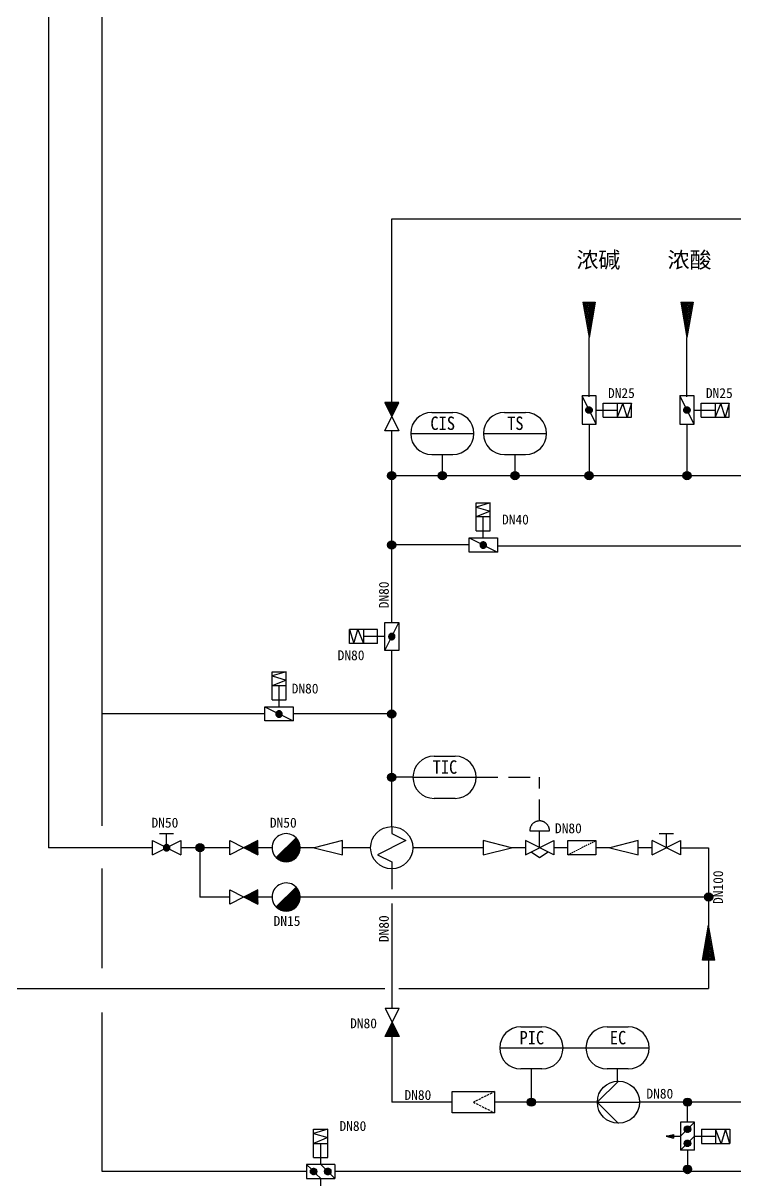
# Model space of a CAD drawing. Header units: millimetres. Extents: x 702 to 1891, y -286 to 555.
# Drawn here: x 1011.9 to 1094.6, y -126.4 to 8 of the extents above; entities that cross this region are included whole.
import ezdxf
from ezdxf.enums import TextEntityAlignment as Align

# ---------------------------------------------------------------- set-up
doc = ezdxf.new("R2010")
doc.units = ezdxf.units.MM
doc.header["$MEASUREMENT"] = 0
for name, pattern in [('1', [0]), ('DASHEDX2', [1.5, 1, -0.5]), ('GESTRICHELT', [0.75, 0.5, -0.25])]:
    doc.linetypes.add(name, pattern=pattern)
doc.layers.get('0').update_dxf_attribs({"linetype": 'CONTINUOUS'})
for name, color, linetype in [('CIP', 24, 'CONTINUOUS'), ('DUENN', 7, 'CONTINUOUS'), ('H20', 5, 'CONTINUOUS'), ('SYMBOLE', 3, 'CONTINUOUS'), ('TEXT', 7, 'CONTINUOUS')]:
    doc.layers.add(name, color=color, linetype=linetype)

# ---------------------------------------------------------------- blocks, each defined once
blk = doc.blocks.new('P852A')
at = {"layer": 'SYMBOLE', "color": 3}
for p, q in [((-2.28, -2.44), (-2.28, 2.56)), ((-2.28, 2.56), (7.72, 2.56)), ((7.72, 2.56), (7.72, -2.44)), ((7.72, -2.44), (-2.28, -2.44))]:
    blk.add_line(p, q, dxfattribs=at)
at = {"layer": 'SYMBOLE', "color": 6, "linetype": 'DASHEDX2', "ltscale": 0.5}
for p, q in [((7.72, 2.56), (2.72, 0.06)), ((2.72, 0.06), (7.72, -2.44))]:
    blk.add_line(p, q, dxfattribs=at)
blk = doc.blocks.new('*X10')
at = {"color": 0}
for p, q in [((150, 187.48), (150.02, 187.49)), ((150, 187.39), (150.07, 187.46)), ((150, 187.3), (150.13, 187.43)), ((150, 187.21), (150.19, 187.4)), ((150, 187.12), (150.25, 187.37)), ((150, 187.03), (150.31, 187.34)), ((150, 186.95), (150.37, 187.32)), ((150, 186.86), (150.43, 187.29)), ((150, 186.77), (150.49, 187.26)), ((150, 186.68), (150.55, 187.23)), ((150, 186.59), (150.6, 187.2)), ((150, 186.5), (150.66, 187.17)), ((150, 186.42), (150.72, 187.14)), ((150, 186.33), (150.78, 187.11)), ((150, 186.24), (150.84, 187.08)), ((150, 186.15), (150.9, 187.05)), ((150, 186.06), (150.96, 187.02)), ((150, 185.97), (151.02, 186.99)), ((150, 185.89), (151.08, 186.96)), ((150, 185.8), (151.14, 186.93)), ((150, 185.71), (151.19, 186.9)), ((150, 185.62), (151.25, 186.87)), ((150, 185.53), (151.31, 186.84)), ((150, 185.44), (151.37, 186.81)), ((150, 185.36), (151.43, 186.79)), ((150, 185.27), (151.49, 186.76)), ((150, 185.18), (151.55, 186.73)), ((150, 185.09), (151.61, 186.7)), ((150, 185), (151.67, 186.67)), ((150, 184.91), (151.72, 186.64)), ((150, 184.83), (151.78, 186.61)), ((150, 184.74), (151.84, 186.58)), ((150, 184.65), (151.9, 186.55)), ((150, 184.56), (151.96, 186.52)), ((150, 184.47), (152.02, 186.49)), ((150, 184.38), (152.08, 186.46)), ((150, 184.29), (152.14, 186.43)), ((150, 184.21), (152.2, 186.4)), ((150, 184.12), (152.25, 186.37)), ((150, 184.03), (152.31, 186.34)), ((150, 183.94), (152.37, 186.31)), ((150, 183.85), (152.43, 186.28)), ((150, 183.76), (152.49, 186.25)), ((150, 183.68), (152.55, 186.23)), ((150, 183.59), (152.61, 186.2)), ((150, 183.5), (152.67, 186.17)), ((150, 183.41), (152.73, 186.14)), ((150, 183.32), (152.79, 186.11)), ((150, 183.23), (152.84, 186.08)), ((150, 183.15), (152.9, 186.05)), ((150, 183.06), (152.96, 186.02)), ((150, 182.97), (153.02, 185.99)), ((150, 182.88), (153.08, 185.96)), ((150, 182.79), (153.14, 185.93)), ((150, 182.7), (153.2, 185.9)), ((150, 182.62), (153.26, 185.87)), ((150, 182.53), (153.32, 185.84)), ((150.12, 182.56), (153.37, 185.81)), ((150.3, 182.65), (153.43, 185.78)), ((150.48, 182.74), (153.49, 185.75)), ((150.65, 182.83), (153.55, 185.72)), ((150.83, 182.92), (153.61, 185.69)), ((151.01, 183), (153.67, 185.67)), ((151.18, 183.09), (153.73, 185.64)), ((151.36, 183.18), (153.79, 185.61)), ((151.54, 183.27), (153.85, 185.58)), ((151.71, 183.36), (153.9, 185.55)), ((151.89, 183.45), (153.96, 185.52)), ((152.07, 183.53), (154.02, 185.49)), ((152.24, 183.62), (154.08, 185.46)), ((152.42, 183.71), (154.14, 185.43)), ((152.6, 183.8), (154.2, 185.4)), ((152.77, 183.89), (154.26, 185.37)), ((152.95, 183.98), (154.32, 185.34)), ((153.13, 184.06), (154.38, 185.31)), ((153.3, 184.15), (154.43, 185.28)), ((153.48, 184.24), (154.49, 185.25)), ((153.66, 184.33), (154.55, 185.22)), ((153.84, 184.42), (154.61, 185.19)), ((154.01, 184.51), (154.67, 185.16)), ((154.19, 184.59), (154.73, 185.14)), ((154.37, 184.68), (154.79, 185.11)), ((154.54, 184.77), (154.85, 185.08)), ((154.72, 184.86), (154.91, 185.05)), ((154.9, 184.95), (154.97, 185.02))]:
    blk.add_line(p, q, dxfattribs=at)
blk = doc.blocks.new('006041')
at = {"color": 3, "linetype": 'Continuous'}
for p, q in [((0, -2.5), (10, 2.5)), ((10, -2.5), (0, 2.5)), ((0, 2.5), (0, -2.5)), ((10, 2.5), (10, -2.5))]:
    blk.add_line(p, q, dxfattribs=at)
at = {"color": 3}
blk.add_blockref('*X10', (-150, -185), dxfattribs=at)
blk = doc.blocks.new('V158')
at = {"color": 3, "linetype": '1'}
for p, q in [((0, 2.5), (0, -2.5)), ((10, 0), (0, 2.5)), ((0, -2.5), (10, 0))]:
    blk.add_line(p, q, dxfattribs=at)
blk = doc.blocks.new('00629')
at = {"color": 3, "linetype": '1'}
blk.add_line((3.535534, 3.535534), (-3.535534, -3.535534), dxfattribs=at)
at = {"color": 6, "linetype": '1'}
for p, q in [((-3.515018, -3.555932), (3.555932, 3.515018)), ((-3.369948, -3.693705), (3.693704, 3.369948)), ((-3.219201, -3.8258), (3.8258, 3.219201)), ((-3.062731, -3.952174), (3.952174, 3.062731)), ((-2.900466, -4.072751), (4.072751, 2.900466)), ((-2.732299, -4.187427), (4.187427, 2.732299)), ((-2.558093, -4.296063), (4.296063, 2.558093)), ((-2.377672, -4.398485), (4.398485, 2.377672)), ((-2.19082, -4.494475), (4.494475, 2.190819)), ((-1.997268, -4.583767), (4.583767, 1.997268)), ((-1.796694, -4.666036), (4.666036, 1.796694)), ((-1.588704, -4.740888), (4.740888, 1.588704)), ((-1.372818, -4.807845), (4.807845, 1.372818)), ((-1.14845, -4.866319), (4.866319, 1.14845)), ((-0.914875, -4.915588), (4.915588, 0.914875)), ((-0.671191, -4.954745), (4.954745, 0.67119)), ((-0.416246, -4.982644), (4.982644, 0.416246)), ((-0.148552, -4.997793), (4.997793, 0.148552)), ((0.133876, -4.998207), (4.998207, -0.133876)), ((0.433778, -4.981148), (4.981148, -0.433778)), ((0.755118, -4.942651), (4.942651, -0.755118)), ((1.10402, -4.876591), (4.876591, -1.10402)), ((1.490908, -4.772545), (4.772545, -1.490908)), ((1.936548, -4.609748), (4.609748, -1.936548)), ((2.497666, -4.331474), (4.331474, -2.497666))]:
    blk.add_line(p, q, dxfattribs=at)
at = {"color": 3, "linetype": '1'}
for start, end in [(45, 225.000008), (225.000008, 45)]:
    blk.add_arc((0, 0), 5, start, end, dxfattribs=at)
blk = doc.blocks.new('005855')
at = {"color": 3, "linetype": '1'}
for p, q in [((-7.61, 8.33), (-7.72, 8.2)), ((-7.49, 8.46), (-7.61, 8.33)), ((-7.36, 8.58), (-7.49, 8.46)), ((-7.23, 8.7), (-7.36, 8.58)), ((-7.09, 8.81), (-7.23, 8.7)), ((-6.95, 8.91), (-7.09, 8.81)), ((-6.8, 9), (-6.95, 8.91)), ((-6.64, 9.09), (-6.8, 9)), ((-6.49, 9.17), (-6.64, 9.09)), ((-6.33, 9.24), (-6.49, 9.17)), ((-6.16, 9.3), (-6.33, 9.24)), ((-6, 9.35), (-6.16, 9.3)), ((-5.83, 9.4), (-6, 9.35)), ((-5.65, 9.44), (-5.83, 9.4)), ((-5.48, 9.47), (-5.65, 9.44)), ((-5.31, 9.49), (-5.48, 9.47)), ((-5.13, 9.5), (-5.31, 9.49)), ((-4.95, 9.5), (-5.13, 9.5)), ((-4.78, 9.49), (-4.95, 9.5)), ((-4.6, 9.48), (-4.78, 9.49)), ((-4.43, 9.45), (-4.6, 9.48)), ((-4.26, 9.42), (-4.43, 9.45)), ((-4.09, 9.38), (-4.26, 9.42)), ((-3.92, 9.33), (-4.09, 9.38)), ((-3.75, 9.27), (-3.92, 9.33)), ((-3.59, 9.2), (-3.75, 9.27)), ((-3.43, 9.13), (-3.59, 9.2)), ((-3.27, 9.04), (-3.43, 9.13)), ((-3.12, 8.95), (-3.27, 9.04)), ((-2.98, 8.86), (-3.12, 8.95)), ((-2.84, 8.75), (-2.98, 8.86)), ((-2.7, 8.64), (-2.84, 8.75)), ((-2.57, 8.52), (-2.7, 8.64)), ((-2.45, 8.39), (-2.57, 8.52)), ((-2.33, 8.26), (-2.45, 8.39)), ((-2.22, 8.13), (-2.33, 8.26)), ((-8.49, 6.27), (-8.5, 6.09)), ((-8.5, 6.09), (-8.5, 6)), ((-8.5, 6), (-1.5, 6)), ((-8.47, 6.44), (-8.49, 6.27)), ((-8.44, 6.61), (-8.47, 6.44)), ((-8.41, 6.79), (-8.44, 6.61)), ((-8.37, 6.96), (-8.41, 6.79)), ((-8.31, 7.13), (-8.37, 6.96)), ((-8.25, 7.29), (-8.31, 7.13)), ((-8.18, 7.45), (-8.25, 7.29)), ((-8.11, 7.61), (-8.18, 7.45)), ((-8.02, 7.76), (-8.11, 7.61)), ((-7.93, 7.91), (-8.02, 7.76)), ((-7.83, 8.06), (-7.93, 7.91)), ((-7.72, 8.2), (-7.83, 8.06)), ((-5, 0), (-5, 6)), ((-2.12, 7.98), (-2.22, 8.13)), ((-2.02, 7.84), (-2.12, 7.98)), ((-1.93, 7.68), (-2.02, 7.84)), ((-1.85, 7.53), (-1.93, 7.68)), ((-1.78, 7.37), (-1.85, 7.53)), ((-1.71, 7.21), (-1.78, 7.37)), ((-1.66, 7.04), (-1.71, 7.21)), ((-1.61, 6.87), (-1.66, 7.04)), ((-1.57, 6.7), (-1.61, 6.87)), ((-1.54, 6.52), (-1.57, 6.7)), ((-1.52, 6.35), (-1.54, 6.52)), ((-1.5, 6.18), (-1.52, 6.35)), ((-1.5, 6), (-1.5, 6.18)), ((-10, -2.5), (0, 2.5)), ((0, -2.5), (-10, 2.5)), ((-10, 2.5), (-10, -2.5)), ((0, 2.5), (0, -2.5)), ((-8, -1.5), (-5, -3.5)), ((-5, -3.5), (-2, -1.5))]:
    blk.add_line(p, q, dxfattribs=at)
blk = doc.blocks.new('P856')
at = {"color": 3, "linetype": '1'}
for p, q in [((0, -2.5), (0, 2.5)), ((0, 2.5), (10, 2.5)), ((10, 2.5), (10, -2.5)), ((10, -2.5), (0, -2.5))]:
    blk.add_line(p, q, dxfattribs=at)
at = {"color": 6, "linetype": 'GESTRICHELT'}
blk.add_line((0, -2.5), (10, 2.5), dxfattribs=at)
blk = doc.blocks.new('P')
at = {"color": 3, "linetype": 'Continuous'}
for p, q in [((0, 2.2), (12.5, 0)), ((0, -2.2), (0, 2.2)), ((0, 1.73), (9.8, 0)), ((0, 1.25), (7.1, 0)), ((0, 0.78), (4.4, 0)), ((0, 0.3), (1.7, 0)), ((0, 0), (12.5, 0)), ((0, -2.2), (12.5, 0)), ((0, -0.3), (1.7, 0)), ((0, -0.78), (4.4, 0)), ((0, -1.25), (7.1, 0)), ((0, -1.73), (9.8, 0))]:
    blk.add_line(p, q, dxfattribs=at)
blk = doc.blocks.new('K667')
at = {"color": 3, "linetype": '1'}
for p, q in [((2.5, 15), (7.5, 15)), ((7.5, 15), (2.5, 13.5)), ((2.5, 5), (2.5, 15)), ((2.5, 13.5), (7.5, 12)), ((7.5, 5), (7.5, 15)), ((7.5, 12), (2.5, 10)), ((7.5, 10), (2.5, 10)), ((5, 5), (5, 10)), ((2.5, 5), (7.5, 5)), ((5, 2.5), (5, 5)), ((0, 2.5), (10, 2.5)), ((0, 2.5), (10, -2.5)), ((0, -2.5), (0, 2.5)), ((3.867323, 0.097151), (3.860403, -0.016551)), ((3.862499, 0.041555), (4.918846, 1.097903)), ((3.862618, -0.099747), (5.060149, 1.097784)), ((3.885673, 0.209575), (3.867323, 0.097151)), ((3.877821, -0.225965), (5.186367, 1.08258)), ((3.884744, 0.205221), (4.75518, 1.075658)), ((3.915266, 0.319575), (3.885673, 0.209575)), ((3.904503, -0.340705), (5.301106, 1.055899)), ((3.955801, 0.426031), (3.915266, 0.319575)), ((3.940591, -0.446038), (5.40644, 1.019811)), ((3.949481, 0.41138), (4.549022, 1.010921)), ((4.006864, 0.527857), (3.955801, 0.426031)), ((3.984798, -0.543252), (5.503654, 0.975603)), ((4.067934, 0.624014), (4.006864, 0.527857)), ((4.036295, -0.633177), (5.593579, 0.924107)), ((4.13839, 0.713524), (4.067934, 0.624014)), ((4.09455, -0.716344), (5.676745, 0.865852)), ((4.217512, 0.795472), (4.13839, 0.713524)), ((4.159246, -0.793069), (5.753471, 0.801156)), ((4.304495, 0.869024), (4.217512, 0.795472)), ((4.230237, -0.863499), (5.823901, 0.730165)), ((4.398451, 0.93343), (4.304495, 0.869024)), ((4.30753, -0.927627), (5.888028, 0.652871)), ((4.391286, -0.985292), (5.945694, 0.569116)), ((4.498423, 0.988033), (4.398451, 0.93343)), ((4.481838, -1.036162), (5.996564, 0.478564)), ((4.603391, 1.032277), (4.498423, 0.988033)), ((4.579739, -1.079682), (6.040084, 0.380662)), ((4.712286, 1.065711), (4.603391, 1.032277)), ((4.685853, -1.114989), (6.075391, 0.274548)), ((4.823997, 1.087993), (4.712286, 1.065711)), ((4.80152, -1.140744), (6.101145, 0.158881)), ((4.937386, 1.098897), (4.823997, 1.087993)), ((4.928909, -1.154777), (6.115178, 0.031493)), ((5.051296, 1.098312), (4.937386, 1.098897)), ((5.164567, 1.086243), (5.051296, 1.098312)), ((5.276043, 1.062813), (5.164567, 1.086243)), ((5.384588, 1.028262), (5.276043, 1.062813)), ((5.489096, 0.982942), (5.384588, 1.028262)), ((5.588502, 0.927313), (5.489096, 0.982942)), ((5.681791, 0.861945), (5.588502, 0.927313)), ((5.768013, 0.787503), (5.681791, 0.861945)), ((5.846289, 0.704745), (5.768013, 0.787503)), ((5.915821, 0.614517), (5.846289, 0.704745)), ((5.975899, 0.517736), (5.915821, 0.614517)), ((6.025913, 0.415391), (5.975899, 0.517736)), ((6.065351, 0.308524), (6.025913, 0.415391)), ((6.093812, 0.198225), (6.065351, 0.308524)), ((6.111005, 0.085618), (6.093812, 0.198225)), ((6.116756, -0.028148), (6.111005, 0.085618)), ((10, 2.5), (10, -2.5)), ((10, -2.5), (0, -2.5)), ((3.860403, -0.016551), (3.864984, -0.13037)), ((3.864984, -0.13037), (3.881019, -0.243148)), ((3.881019, -0.243148), (3.908345, -0.353734)), ((3.908345, -0.353734), (3.946682, -0.461)), ((3.946682, -0.461), (3.995641, -0.563854)), ((3.995641, -0.563854), (4.054722, -0.661247)), ((4.054722, -0.661247), (4.123322, -0.752186)), ((4.123322, -0.752186), (4.200743, -0.835743)), ((4.200743, -0.835743), (4.286196, -0.911068)), ((4.286196, -0.911068), (4.378808, -0.977392)), ((4.378808, -0.977392), (4.477636, -1.034039)), ((4.477636, -1.034039), (4.581673, -1.080431)), ((4.581673, -1.080431), (4.689857, -1.116097)), ((4.689857, -1.116097), (4.801087, -1.140671)), ((4.801087, -1.140671), (4.914227, -1.153904)), ((4.914227, -1.153904), (5.028126, -1.15566)), ((5.028126, -1.15566), (5.14162, -1.145922)), ((5.07183, -1.153276), (6.113678, -0.111429)), ((5.14162, -1.145922), (5.253555, -1.124789)), ((5.238125, -1.128403), (6.088805, -0.277723)), ((5.253555, -1.124789), (5.362787, -1.092477)), ((5.362787, -1.092477), (5.468205, -1.049314)), ((5.450509, -1.05744), (6.017842, -0.490107)), ((5.468205, -1.049314), (5.568733, -0.995741)), ((5.568733, -0.995741), (5.663346, -0.932304)), ((5.663346, -0.932304), (5.75108, -0.85965)), ((5.75108, -0.85965), (5.831041, -0.77852)), ((5.831041, -0.77852), (5.902413, -0.689739)), ((5.902413, -0.689739), (5.964469, -0.594215)), ((5.964469, -0.594215), (6.016575, -0.492919)), ((6.016575, -0.492919), (6.058202, -0.386886)), ((6.058202, -0.386886), (6.088925, -0.277195)), ((6.088925, -0.277195), (6.108429, -0.164966)), ((6.108429, -0.164966), (6.116517, -0.051341)), ((6.116517, -0.051341), (6.116756, -0.028148))]:
    blk.add_line(p, q, dxfattribs=at)

msp = doc.modelspace()

# ---------------------------------------------------------------- hatches: boundary and pattern name
at = {"linetype": 'Continuous'}
h = msp.add_hatch(dxfattribs=at)
h.set_pattern_fill('ANSI31', color=3, scale=0.58413, style=0)
h.set_pattern_definition([(45, (-664.17107, -265.45967), (-0.0516302974, 0.0516302974), [])])
h.paths.add_polyline_path([(1055.55, -36.12), (1053.91, -36.12), (1054.73, -37.76)])
h = msp.add_hatch()
h.set_pattern_fill('ANSI31', color=3, scale=0.327113, style=0)
h.set_pattern_definition([(45, (807.806955, -123.184824), (-0.0289129665, 0.0289129665), [])])
h.paths.add_polyline_path([(1053.95, -109.75), (1055.59, -109.75), (1054.77, -108.11)])
msp.add_hatch(color=256).paths.add_polyline_path([(1089.34, -125.45, 1), (1088.81, -125.45, 1)])
at = {"layer": 'CIP'}
msp.add_hatch(color=256, dxfattribs=at).paths.add_polyline_path([(1071.21, -117.4, 1), (1070.69, -117.4, 1)])
at = {"layer": 'SYMBOLE', "linetype": 'Continuous'}
h = msp.add_hatch(dxfattribs=at)
h.set_pattern_fill('ANSI37', color=256, scale=0.392535, angle=-90, style=0)
h.set_pattern_definition([(315, (743.140684, 143.547756), (0.03469556, 0.03469556), []), (45, (743.140684, 143.547756), (-0.03469556, 0.03469556), [])])
h.paths.add_polyline_path([(1088.7, -120.54, 1), (1089.45, -120.54, 1)])
h = msp.add_hatch(dxfattribs=at)
h.set_pattern_fill('ANSI37', color=256, scale=0.196268, angle=-90, style=0)
h.set_pattern_definition([(315, (743.140684, 143.547756), (0.0173477799, 0.0173477799), []), (45, (743.140684, 143.547756), (-0.0173477799, 0.0173477799), [])])
h.paths.add_polyline_path([(1088.7, -122.18, 1), (1089.45, -122.18, 1)])
h = msp.add_hatch(dxfattribs=at)
h.set_pattern_fill('ANSI37', color=256, scale=0.392535, style=0)
h.set_pattern_definition([(45, (781.57745, -471.38112), (-0.03469556, 0.03469556), []), (135, (781.57745, -471.38112), (-0.03469556, -0.03469556), [])])
h.paths.add_polyline_path([(1046.04, -125.45, 1), (1045.29, -125.45, 1)])
h = msp.add_hatch(dxfattribs=at)
h.set_pattern_fill('ANSI37', color=256, scale=0.196268, style=0)
h.set_pattern_definition([(45, (781.57745, -471.38112), (-0.0173477799, 0.0173477799), []), (135, (781.57745, -471.38112), (-0.0173477799, -0.0173477799), [])])
h.paths.add_polyline_path([(1047.68, -125.45, 1), (1046.92, -125.45, 1)])
at = {"layer": 'TEXT'}
for points in [[(1055.2, -44.62, 1), (1054.25, -44.62, 1)], [(1061.08, -44.62, 1), (1060.13, -44.62, 1)], [(1069.52, -44.62, 1), (1068.57, -44.62, 1)], [(1078.13, -44.62, 1), (1077.18, -44.62, 1)], [(1089.5, -44.62, 1), (1088.54, -44.62, 1)], [(1055.2, -52.66, 1), (1054.25, -52.66, 1)], [(1055.2, -72.29, 1), (1054.25, -72.29, 1)], [(1055.2, -79.65, 1), (1054.25, -79.65, 1)], [(1032.93, -87.83, 1), (1031.98, -87.83, 1)], [(1092, -93.56, 1), (1091.05, -93.56, 1)], [(1071.42, -117.4, 1), (1070.47, -117.4, 1)], [(1089.55, -117.4, 1), (1088.6, -117.4, 1)], [(1089.55, -125.18, 1), (1088.6, -125.18, 1)]]:
    msp.add_hatch(color=256, dxfattribs=at).paths.add_polyline_path(points)

# ---------------------------------------------------------------- linework, layer by layer
at = {"color": 111}
for p, q in [((1014.88, 62.05), (1014.88, -87.83)), ((1026.95, -87.83), (1014.88, -87.83)), ((1035.67, -87.83), (1030.22, -87.83)), ((1035.92, -87.83), (1030.22, -87.83)), ((1032.46, -87.83), (1032.46, -93.56)), ((1040.83, -87.83), (1039.19, -87.83)), ((1045.73, -87.83), (1044.1, -87.83)), ((1052.28, -87.83), (1049, -87.83)), ((1035.92, -93.56), (1032.46, -93.56)), ((1040.83, -93.56), (1039.19, -93.56))]:
    msp.add_line(p, q, dxfattribs=at)
at = {"color": 42}
for p, q in [((1054.73, -14.76), (1345.74, -14.76)), ((1054.73, -36.12), (1054.73, -14.76)), ((1054.73, -44.62), (1054.73, -39.4)), ((1294.31, -44.62), (1054.73, -44.62)), ((1054.73, -52.66), (1054.73, -44.62))]:
    msp.add_line(p, q, dxfattribs=at)
at = {"color": 225}
for p, q in [((1077.65, -35.45), (1077.65, -28.54)), ((1077.65, -38.62), (1077.65, -44.62))]:
    msp.add_line(p, q, dxfattribs=at)
at = {"color": 241}
for p, q in [((1089.02, -35.45), (1089.02, -28.54)), ((1089.02, -38.62), (1089.02, -44.62))]:
    msp.add_line(p, q, dxfattribs=at)
at = {"color": 3, "linetype": 'Continuous'}
for p, q in [((1053.91, -39.4), (1055.55, -36.12)), ((1053.91, -36.12), (1055.55, -39.4)), ((1055.55, -36.12), (1053.91, -36.12)), ((1055.55, -39.4), (1053.91, -39.4)), ((1054.73, -85.38), (1054.73, -86.19)), ((1056.36, -87.01), (1053.09, -88.65)), ((1054.73, -86.19), (1056.36, -87.01)), ((1053.09, -88.65), (1054.73, -89.46)), ((1054.73, -89.46), (1054.73, -90.28))]:
    msp.add_line(p, q, dxfattribs=at)
at = {"color": 3, "linetype": '1'}
for p, q in [((1076.83, -35.35), (1076.83, -38.62)), ((1078.47, -38.62), (1076.83, -35.35)), ((1078.47, -35.35), (1076.83, -35.35)), ((1078.47, -38.62), (1078.47, -35.35)), ((1079.29, -37.81), (1079.29, -36.17)), ((1079.29, -36.17), (1082.56, -36.17)), ((1081.58, -36.17), (1080.92, -37.81)), ((1080.92, -36.17), (1080.92, -37.81)), ((1082.07, -37.81), (1081.58, -36.17)), ((1082.56, -36.17), (1082.07, -37.81)), ((1082.56, -37.81), (1082.56, -36.17)), ((1088.2, -35.35), (1088.2, -38.62)), ((1089.84, -38.62), (1088.2, -35.35)), ((1089.84, -35.35), (1088.2, -35.35)), ((1089.84, -38.62), (1089.84, -35.35)), ((1090.66, -37.81), (1090.66, -36.17)), ((1090.66, -36.17), (1093.93, -36.17)), ((1092.29, -36.17), (1092.29, -37.81)), ((1092.95, -36.17), (1092.29, -37.81)), ((1093.44, -37.81), (1092.95, -36.17)), ((1093.93, -36.17), (1093.44, -37.81)), ((1093.93, -37.81), (1093.93, -36.17)), ((1077.27, -37.01), (1077.66, -36.62)), ((1077.27, -36.97), (1077.61, -36.62)), ((1077.27, -36.98), (1077.28, -36.94)), ((1077.27, -37.02), (1077.27, -36.98)), ((1077.28, -37.05), (1077.27, -37.02)), ((1077.28, -37.05), (1077.7, -36.63)), ((1077.28, -36.91), (1077.56, -36.63)), ((1077.28, -36.91), (1077.29, -36.87)), ((1077.28, -36.94), (1077.28, -36.91)), ((1077.29, -37.09), (1077.28, -37.05)), ((1077.29, -37.09), (1077.74, -36.64)), ((1077.29, -36.87), (1077.31, -36.84)), ((1077.3, -37.13), (1077.29, -37.09)), ((1077.3, -37.13), (1077.78, -36.65)), ((1077.31, -37.16), (1077.3, -37.13)), ((1077.31, -37.16), (1077.81, -36.66)), ((1077.31, -36.84), (1077.49, -36.66)), ((1077.31, -36.84), (1077.33, -36.8)), ((1077.33, -37.19), (1077.31, -37.16)), ((1077.33, -37.19), (1077.84, -36.68)), ((1077.33, -36.8), (1077.35, -36.77)), ((1077.35, -37.22), (1077.33, -37.19)), ((1077.35, -37.22), (1077.86, -36.7)), ((1077.35, -36.77), (1077.37, -36.74)), ((1077.38, -37.25), (1077.35, -37.22)), ((1077.37, -37.24), (1077.89, -36.72)), ((1077.37, -36.74), (1077.4, -36.72)), ((1077.41, -37.28), (1077.38, -37.25)), ((1077.39, -37.26), (1077.91, -36.74)), ((1077.4, -36.72), (1077.43, -36.69)), ((1077.43, -37.3), (1077.41, -37.28)), ((1077.42, -37.28), (1077.93, -36.77)), ((1077.43, -36.69), (1077.46, -36.67)), ((1077.47, -37.32), (1077.43, -37.3)), ((1077.44, -37.3), (1077.95, -36.79)), ((1077.46, -36.67), (1077.49, -36.66)), ((1077.47, -37.32), (1077.97, -36.82)), ((1077.5, -37.33), (1077.47, -37.32)), ((1077.49, -36.66), (1077.52, -36.64)), ((1077.54, -37.35), (1077.5, -37.33)), ((1077.51, -37.34), (1077.98, -36.86)), ((1077.52, -36.64), (1077.56, -36.63)), ((1077.54, -37.35), (1078, -36.89)), ((1077.57, -37.35), (1077.54, -37.35)), ((1077.56, -36.63), (1077.6, -36.63)), ((1077.61, -37.36), (1077.57, -37.35)), ((1077.58, -37.36), (1078.01, -36.93)), ((1077.6, -36.63), (1077.63, -36.62)), ((1077.65, -37.36), (1077.61, -37.36)), ((1077.62, -37.36), (1078.01, -36.97)), ((1077.63, -36.62), (1077.64, -36.62)), ((1077.64, -36.62), (1077.68, -36.63)), ((1077.68, -37.36), (1077.65, -37.36)), ((1077.66, -37.36), (1078.01, -37.02)), ((1077.68, -36.63), (1077.72, -36.63)), ((1077.72, -37.35), (1077.68, -37.36)), ((1077.72, -36.63), (1077.75, -36.64)), ((1077.72, -37.35), (1078, -37.07)), ((1077.76, -37.34), (1077.72, -37.35)), ((1077.75, -36.64), (1077.79, -36.65)), ((1077.79, -37.33), (1077.76, -37.34)), ((1077.79, -36.65), (1077.82, -36.67)), ((1077.79, -37.33), (1077.98, -37.14)), ((1077.82, -37.31), (1077.79, -37.33)), ((1077.82, -36.67), (1077.85, -36.69)), ((1077.86, -37.29), (1077.82, -37.31)), ((1077.85, -36.69), (1077.88, -36.71)), ((1077.88, -37.27), (1077.86, -37.29)), ((1077.88, -36.71), (1077.91, -36.74)), ((1077.91, -37.24), (1077.88, -37.27)), ((1077.91, -36.74), (1077.93, -36.77)), ((1077.94, -37.22), (1077.91, -37.24)), ((1077.93, -36.77), (1077.95, -36.8)), ((1077.96, -37.19), (1077.94, -37.22)), ((1077.95, -36.8), (1077.97, -36.83)), ((1077.97, -37.15), (1077.96, -37.19)), ((1077.97, -36.83), (1077.99, -36.86)), ((1077.99, -37.12), (1077.97, -37.15)), ((1077.99, -36.86), (1078, -36.9)), ((1078, -37.08), (1077.99, -37.12)), ((1078, -36.9), (1078.01, -36.93)), ((1078.01, -37.05), (1078, -37.08)), ((1078.01, -36.93), (1078.01, -36.97)), ((1078.01, -36.97), (1078.01, -37.01)), ((1078.01, -37.01), (1078.01, -37.05)), ((1078.47, -36.99), (1079.29, -36.99)), ((1079.29, -36.99), (1080.92, -36.99)), ((1088.64, -37.01), (1089.03, -36.62)), ((1088.64, -36.97), (1088.98, -36.62)), ((1088.64, -36.98), (1088.65, -36.94)), ((1088.64, -37.02), (1088.64, -36.98)), ((1088.65, -37.05), (1088.64, -37.02)), ((1088.65, -37.05), (1089.07, -36.63)), ((1088.65, -36.91), (1088.93, -36.63)), ((1088.65, -36.91), (1088.66, -36.87)), ((1088.65, -36.94), (1088.65, -36.91)), ((1088.65, -37.09), (1088.65, -37.05)), ((1088.67, -37.13), (1088.65, -37.09)), ((1088.66, -37.09), (1089.11, -36.64)), ((1088.66, -36.87), (1088.68, -36.84)), ((1088.67, -37.13), (1089.14, -36.65)), ((1088.67, -36.84), (1088.86, -36.66)), ((1088.68, -37.16), (1088.67, -37.13)), ((1088.68, -37.16), (1089.18, -36.66)), ((1088.68, -36.84), (1088.69, -36.8)), ((1088.7, -37.19), (1088.68, -37.16)), ((1088.69, -36.8), (1088.72, -36.77)), ((1088.7, -37.19), (1089.21, -36.68)), ((1088.72, -37.22), (1088.7, -37.19)), ((1088.72, -37.22), (1089.23, -36.7)), ((1088.72, -36.77), (1088.74, -36.74)), ((1088.75, -37.25), (1088.72, -37.22)), ((1088.74, -37.24), (1089.26, -36.72)), ((1088.74, -36.74), (1088.77, -36.72)), ((1088.77, -37.28), (1088.75, -37.25)), ((1088.76, -37.26), (1089.28, -36.74)), ((1088.77, -36.72), (1088.79, -36.69)), ((1088.8, -37.3), (1088.77, -37.28)), ((1088.79, -36.69), (1088.83, -36.67)), ((1088.79, -37.28), (1089.3, -36.77)), ((1088.84, -37.32), (1088.8, -37.3)), ((1088.81, -37.3), (1089.32, -36.79)), ((1088.83, -36.67), (1088.86, -36.66)), ((1088.84, -37.32), (1089.34, -36.82)), ((1088.87, -37.33), (1088.84, -37.32)), ((1088.86, -36.66), (1088.89, -36.64)), ((1088.87, -37.34), (1089.35, -36.86)), ((1088.9, -37.35), (1088.87, -37.33)), ((1088.89, -36.64), (1088.93, -36.63)), ((1088.94, -37.35), (1088.9, -37.35)), ((1088.91, -37.35), (1089.37, -36.89)), ((1088.93, -36.63), (1088.97, -36.63)), ((1088.98, -37.36), (1088.94, -37.35)), ((1088.95, -37.36), (1089.37, -36.93)), ((1088.97, -36.63), (1089, -36.62)), ((1089.01, -37.36), (1088.98, -37.36)), ((1088.99, -37.36), (1089.38, -36.97)), ((1089, -36.62), (1089.01, -36.62)), ((1089.01, -36.62), (1089.05, -36.63)), ((1089.05, -37.36), (1089.01, -37.36)), ((1089.03, -37.36), (1089.38, -37.02)), ((1089.05, -36.63), (1089.08, -36.63)), ((1089.09, -37.35), (1089.05, -37.36)), ((1089.08, -36.63), (1089.12, -36.64)), ((1089.09, -37.35), (1089.37, -37.07)), ((1089.12, -37.34), (1089.09, -37.35)), ((1089.12, -36.64), (1089.16, -36.65)), ((1089.16, -37.33), (1089.12, -37.34)), ((1089.15, -37.33), (1089.35, -37.14)), ((1089.16, -36.65), (1089.19, -36.67)), ((1089.19, -37.31), (1089.16, -37.33)), ((1089.19, -36.67), (1089.22, -36.69)), ((1089.22, -37.29), (1089.19, -37.31)), ((1089.22, -36.69), (1089.25, -36.71)), ((1089.25, -37.27), (1089.22, -37.29)), ((1089.25, -36.71), (1089.28, -36.74)), ((1089.28, -37.24), (1089.25, -37.27)), ((1089.28, -36.74), (1089.3, -36.77)), ((1089.3, -37.22), (1089.28, -37.24)), ((1089.3, -36.77), (1089.32, -36.8)), ((1089.33, -37.19), (1089.3, -37.22)), ((1089.32, -36.8), (1089.34, -36.83)), ((1089.34, -37.15), (1089.33, -37.19)), ((1089.34, -36.83), (1089.36, -36.86)), ((1089.36, -37.12), (1089.34, -37.15)), ((1089.36, -36.86), (1089.37, -36.9)), ((1089.37, -37.08), (1089.36, -37.12)), ((1089.37, -36.9), (1089.38, -36.93)), ((1089.38, -37.05), (1089.37, -37.08)), ((1089.38, -36.93), (1089.38, -36.97)), ((1089.38, -36.97), (1089.38, -37.01)), ((1089.38, -37.01), (1089.38, -37.05)), ((1089.84, -36.99), (1090.66, -36.99)), ((1090.66, -36.99), (1092.29, -36.99)), ((1076.83, -38.62), (1078.47, -38.62)), ((1079.29, -37.81), (1082.56, -37.81)), ((1088.2, -38.62), (1089.84, -38.62)), ((1090.66, -37.81), (1093.93, -37.81)), ((1064.54, -51.03), (1064.54, -47.76)), ((1064.54, -47.76), (1066.18, -47.76)), ((1066.18, -47.76), (1064.54, -48.25)), ((1064.54, -48.25), (1066.18, -48.74)), ((1066.18, -51.03), (1066.18, -47.76)), ((1066.18, -48.74), (1064.54, -49.39)), ((1066.18, -49.39), (1064.54, -49.39)), ((1065.36, -51.03), (1065.36, -49.39)), ((1064.54, -51.03), (1066.18, -51.03)), ((1065.36, -51.85), (1065.36, -51.03)), ((1063.72, -53.48), (1063.72, -51.85)), ((1063.72, -51.85), (1067, -51.85)), ((1063.72, -51.85), (1067, -53.48)), ((1064.99, -52.65), (1065.33, -52.3)), ((1064.99, -52.7), (1065.38, -52.3)), ((1064.99, -52.6), (1065.28, -52.31)), ((1064.99, -52.74), (1065.42, -52.31)), ((1065, -52.78), (1065.46, -52.32)), ((1065.01, -52.81), (1065.49, -52.33)), ((1065.02, -52.53), (1065.21, -52.33)), ((1065.03, -52.84), (1065.52, -52.34)), ((1065.04, -52.87), (1065.55, -52.36)), ((1065.06, -52.9), (1065.58, -52.38)), ((1065.1, -52.4), (1065.08, -52.43)), ((1065.08, -52.92), (1065.61, -52.4)), ((1065.13, -52.38), (1065.1, -52.4)), ((1065.16, -52.36), (1065.13, -52.38)), ((1065.2, -52.34), (1065.16, -52.36)), ((1065.23, -52.33), (1065.2, -52.34)), ((1065.27, -52.32), (1065.23, -52.33)), ((1065.3, -52.31), (1065.27, -52.32)), ((1065.34, -52.3), (1065.3, -52.31)), ((1065.38, -52.3), (1065.34, -52.3)), ((1065.41, -52.31), (1065.38, -52.3)), ((1065.45, -52.32), (1065.41, -52.31)), ((1065.49, -52.33), (1065.45, -52.32)), ((1065.52, -52.34), (1065.49, -52.33)), ((1065.55, -52.36), (1065.52, -52.34)), ((1065.58, -52.38), (1065.55, -52.36)), ((1065.61, -52.41), (1065.58, -52.38)), ((1065.64, -52.43), (1065.61, -52.41)), ((1067, -51.85), (1067, -53.48)), ((1067, -53.48), (1063.72, -53.48)), ((1065, -52.6), (1064.99, -52.63)), ((1064.99, -52.63), (1064.99, -52.67)), ((1064.99, -52.67), (1064.99, -52.71)), ((1064.99, -52.71), (1064.99, -52.74)), ((1064.99, -52.74), (1065, -52.78)), ((1065.02, -52.52), (1065, -52.56)), ((1065, -52.56), (1065, -52.6)), ((1065, -52.78), (1065.02, -52.81)), ((1065.7, -52.8), (1065.01, -52.8)), ((1065.03, -52.49), (1065.02, -52.52)), ((1065.02, -52.81), (1065.03, -52.85)), ((1065.05, -52.46), (1065.03, -52.49)), ((1065.03, -52.85), (1065.05, -52.88)), ((1065.08, -52.43), (1065.05, -52.46)), ((1065.05, -52.88), (1065.07, -52.91)), ((1065.07, -52.91), (1065.1, -52.94)), ((1065.1, -52.94), (1065.13, -52.96)), ((1065.11, -52.95), (1065.63, -52.42)), ((1065.13, -52.97), (1065.65, -52.45)), ((1065.13, -52.96), (1065.16, -52.98)), ((1065.16, -52.99), (1065.67, -52.48)), ((1065.16, -52.98), (1065.19, -53)), ((1065.19, -53), (1065.69, -52.51)), ((1065.19, -53), (1065.22, -53.02)), ((1065.22, -53.02), (1065.7, -52.54)), ((1065.22, -53.02), (1065.26, -53.03)), ((1065.26, -53.03), (1065.71, -52.57)), ((1065.26, -53.03), (1065.29, -53.04)), ((1065.29, -53.04), (1065.72, -52.61)), ((1065.29, -53.04), (1065.33, -53.04)), ((1065.33, -53.04), (1065.37, -53.04)), ((1065.34, -53.04), (1065.72, -52.65)), ((1065.37, -53.04), (1065.41, -53.04)), ((1065.38, -53.04), (1065.72, -52.7)), ((1065.41, -53.04), (1065.44, -53.03)), ((1065.44, -53.03), (1065.72, -52.75)), ((1065.44, -53.03), (1065.48, -53.02)), ((1065.48, -53.02), (1065.51, -53.01)), ((1065.51, -53.01), (1065.69, -52.82)), ((1065.51, -53.01), (1065.55, -52.99)), ((1065.55, -52.99), (1065.58, -52.97)), ((1065.58, -52.97), (1065.61, -52.95)), ((1065.61, -52.95), (1065.63, -52.92)), ((1065.63, -52.92), (1065.65, -52.89)), ((1065.66, -52.46), (1065.64, -52.43)), ((1065.65, -52.89), (1065.68, -52.86)), ((1065.68, -52.49), (1065.66, -52.46)), ((1065.7, -52.53), (1065.68, -52.49)), ((1065.68, -52.86), (1065.69, -52.83)), ((1065.69, -52.83), (1065.71, -52.79)), ((1065.71, -52.56), (1065.7, -52.53)), ((1065.72, -52.6), (1065.71, -52.56)), ((1065.71, -52.79), (1065.72, -52.75)), ((1065.72, -52.64), (1065.72, -52.6)), ((1065.72, -52.67), (1065.72, -52.64)), ((1065.72, -52.68), (1065.72, -52.67)), ((1065.72, -52.72), (1065.72, -52.68)), ((1065.72, -52.75), (1065.72, -52.72)), ((1026.95, -88.65), (1026.95, -87.01)), ((1026.95, -87.01), (1030.22, -88.65)), ((1026.95, -88.65), (1030.22, -87.01)), ((1027.76, -86.19), (1029.4, -86.19)), ((1028.58, -87.83), (1028.58, -86.19)), ((1030.22, -87.01), (1030.22, -88.65)), ((1088.26, -88.65), (1084.99, -87.01)), ((1084.99, -88.65), (1088.26, -87.01)), ((1084.99, -88.65), (1084.99, -87.01)), ((1085.8, -86.19), (1087.44, -86.19)), ((1086.62, -86.19), (1086.62, -87.83)), ((1088.26, -87.01), (1088.26, -88.65)), ((1028.21, -87.86), (1028.6, -87.47)), ((1028.21, -87.81), (1028.56, -87.47)), ((1028.22, -87.76), (1028.21, -87.8)), ((1028.21, -87.8), (1028.21, -87.83)), ((1028.21, -87.83), (1028.21, -87.87)), ((1028.21, -87.87), (1028.22, -87.91)), ((1028.22, -87.9), (1028.64, -87.47)), ((1028.22, -87.94), (1028.68, -87.48)), ((1028.22, -87.76), (1028.5, -87.48)), ((1028.23, -87.72), (1028.22, -87.76)), ((1028.22, -87.91), (1028.23, -87.94)), ((1028.24, -87.69), (1028.23, -87.72)), ((1028.23, -87.94), (1028.24, -87.98)), ((1028.24, -87.97), (1028.72, -87.49)), ((1028.24, -87.69), (1028.44, -87.5)), ((1028.26, -87.66), (1028.24, -87.69)), ((1028.24, -87.98), (1028.25, -88.01)), ((1028.25, -88.01), (1028.75, -87.51)), ((1028.25, -88.01), (1028.27, -88.04)), ((1028.28, -87.62), (1028.26, -87.66)), ((1028.27, -88.04), (1028.78, -87.53)), ((1028.27, -88.04), (1028.3, -88.07)), ((1028.3, -87.6), (1028.28, -87.62)), ((1028.29, -88.06), (1028.8, -87.55)), ((1028.33, -87.57), (1028.3, -87.6)), ((1028.3, -88.07), (1028.32, -88.1)), ((1028.31, -88.09), (1028.83, -87.57)), ((1028.32, -88.1), (1028.35, -88.13)), ((1028.36, -87.54), (1028.33, -87.57)), ((1028.33, -88.11), (1028.85, -87.59)), ((1028.35, -88.13), (1028.38, -88.15)), ((1028.39, -87.52), (1028.36, -87.54)), ((1028.36, -88.13), (1028.87, -87.61)), ((1028.38, -88.15), (1028.89, -87.64)), ((1028.38, -88.15), (1028.41, -88.17)), ((1028.42, -87.51), (1028.39, -87.52)), ((1028.41, -88.17), (1028.91, -87.67)), ((1028.41, -88.17), (1028.45, -88.18)), ((1028.45, -87.49), (1028.42, -87.51)), ((1028.49, -87.48), (1028.45, -87.49)), ((1028.45, -88.18), (1028.92, -87.7)), ((1028.45, -88.18), (1028.48, -88.19)), ((1028.48, -88.19), (1028.93, -87.74)), ((1028.48, -88.19), (1028.52, -88.2)), ((1028.53, -87.47), (1028.49, -87.48)), ((1028.52, -88.2), (1028.94, -87.78)), ((1028.52, -88.2), (1028.55, -88.21)), ((1028.56, -87.47), (1028.53, -87.47)), ((1028.55, -88.21), (1028.59, -88.21)), ((1028.6, -87.47), (1028.56, -87.47)), ((1028.56, -88.21), (1028.95, -87.82)), ((1028.59, -88.21), (1028.63, -88.2)), ((1028.64, -87.47), (1028.6, -87.47)), ((1028.61, -88.21), (1028.95, -87.86)), ((1028.63, -88.2), (1028.67, -88.2)), ((1028.67, -87.48), (1028.64, -87.47)), ((1028.66, -88.2), (1028.94, -87.92)), ((1028.71, -87.49), (1028.67, -87.48)), ((1028.67, -88.2), (1028.7, -88.19)), ((1028.7, -88.19), (1028.74, -88.17)), ((1028.74, -87.51), (1028.71, -87.49)), ((1028.73, -88.17), (1028.92, -87.99)), ((1028.78, -87.53), (1028.74, -87.51)), ((1028.74, -88.17), (1028.77, -88.15)), ((1028.77, -88.15), (1028.8, -88.13)), ((1028.81, -87.55), (1028.78, -87.53)), ((1028.8, -88.13), (1028.83, -88.11)), ((1028.83, -87.57), (1028.81, -87.55)), ((1028.86, -87.6), (1028.83, -87.57)), ((1028.83, -88.11), (1028.85, -88.08)), ((1028.85, -88.08), (1028.88, -88.05)), ((1028.88, -87.63), (1028.86, -87.6)), ((1028.9, -87.66), (1028.88, -87.63)), ((1028.88, -88.05), (1028.9, -88.02)), ((1028.92, -87.69), (1028.9, -87.66)), ((1028.9, -88.02), (1028.92, -87.99)), ((1028.93, -87.73), (1028.92, -87.69)), ((1028.92, -87.99), (1028.93, -87.95)), ((1028.94, -87.76), (1028.93, -87.73)), ((1028.93, -87.95), (1028.94, -87.92)), ((1028.95, -87.8), (1028.94, -87.76)), ((1028.94, -87.92), (1028.95, -87.88)), ((1028.95, -87.84), (1028.95, -87.8)), ((1028.95, -87.85), (1028.95, -87.84)), ((1028.95, -87.88), (1028.95, -87.85))]:
    msp.add_line(p, q, dxfattribs=at)
at = {"color": 6, "linetype": 'GESTRICHELT', "ltscale": 5}
for p in [(1064.54, -79.65), (1071.9, -84.72)]:
    msp.add_line(p, (1071.9, -79.65), dxfattribs=at)
at = {"color": 6}
for p, q in [((1065.36, -87.83), (1057.18, -87.83)), ((1070.27, -87.83), (1068.63, -87.83)), ((1075.17, -87.83), (1073.54, -87.83)), ((1080.08, -87.83), (1078.44, -87.83)), ((1084.99, -87.83), (1083.35, -87.83)), ((1088.26, -87.83), (1091.53, -87.83)), ((1091.53, -87.83), (1091.53, -104.18)), ((1091.53, -93.56), (1044.1, -93.56)), ((985.37, -104.18), (1035.67, -104.18)), ((1035.67, -104.18), (1053.91, -104.18)), ((1055.55, -104.18), (1091.53, -104.18)), ((1074.63, -111.09), (1077.28, -111.09))]:
    msp.add_line(p, q, dxfattribs=at)
at = {"color": 3}
for p, q in [((1053.95, -109.75), (1055.59, -106.47)), ((1053.95, -106.47), (1055.59, -109.75)), ((1053.95, -106.47), (1055.59, -106.47)), ((1055.59, -109.75), (1053.95, -109.75))]:
    msp.add_line(p, q, dxfattribs=at)
at = {"color": 1}
for p, q in [((1070.95, -117.4), (1070.95, -113.54)), ((1080.96, -114.95), (1080.96, -113.54))]:
    msp.add_line(p, q, dxfattribs=at)
at = {"color": 4}
for p, q in [((1089.08, -122.99), (1089.08, -125.45)), ((1807.11, -125.45), (1048.12, -125.45))]:
    msp.add_line(p, q, dxfattribs=at)
at = {"color": 3, "linetype": 'Continuous'}
msp.add_circle((1054.73, -87.83), 2.45, dxfattribs=at)
msp.add_circle((1089.08, -125.45), 0.264)
at = {"layer": 'CIP'}
for p, q in [((1021.11, -85.31), (1021.11, 62.43)), ((1063.72, -52.66), (1054.73, -52.66)), ((1054.73, -61.66), (1054.73, -52.66)), ((1054.73, -61.66), (1054.73, -52.66)), ((1149.56, -52.8), (1067, -52.8)), ((1054.73, -85.38), (1054.73, -64.94)), ((1040.01, -72.29), (1021.11, -72.29)), ((1054.73, -72.29), (1043.28, -72.29)), ((1021.11, -101.81), (1021.11, -90.23)), ((1054.73, -90.28), (1054.73, -92.64)), ((1054.73, -94.33), (1054.73, -106.47)), ((1021.11, -125.45), (1021.11, -106.98)), ((1054.73, -109.75), (1054.73, -117.4)), ((1061.76, -117.4), (1054.73, -117.4)), ((1078.6, -117.4), (1066.67, -117.4)), ((1122.6, -117.4), (1083.51, -117.4)), ((1089.08, -119.72), (1089.08, -117.4)), ((1044.85, -125.45), (1021.11, -125.45))]:
    msp.add_line(p, q, dxfattribs=at)
msp.add_circle((1070.95, -117.4), 0.264, dxfattribs=at)
at = {"layer": 'DUENN', "color": 1}
for p, q in [((1059.38, -37.26), (1061.83, -37.26)), ((1067.82, -37.26), (1070.27, -37.26)), ((1056.92, -39.71), (1064.28, -39.71)), ((1065.36, -39.71), (1072.72, -39.71)), ((1061.83, -42.17), (1059.38, -42.17)), ((1060.6, -42.17), (1060.6, -44.62)), ((1070.27, -42.17), (1067.82, -42.17)), ((1069.04, -42.17), (1069.04, -44.62)), ((1059.64, -77.2), (1062.09, -77.2)), ((1057.18, -79.65), (1054.73, -79.65)), ((1057.18, -79.65), (1064.54, -79.65)), ((1062.09, -82.1), (1059.64, -82.1)), ((1069.72, -108.63), (1072.18, -108.63)), ((1079.74, -108.63), (1082.19, -108.63)), ((1067.27, -111.09), (1074.63, -111.09)), ((1077.28, -111.09), (1084.64, -111.09)), ((1072.18, -113.54), (1069.72, -113.54)), ((1082.19, -113.54), (1079.74, -113.54))]:
    msp.add_line(p, q, dxfattribs=at)
for centre, start, end in [((1059.38, -39.71), 90, 270), ((1061.83, -39.71), 270, 90), ((1067.82, -39.71), 90, 270), ((1070.27, -39.71), 270, 90), ((1059.64, -79.65), 90, 270), ((1062.09, -79.65), 270, 90), ((1069.72, -111.09), 90, 270), ((1072.18, -111.09), 270, 90), ((1079.74, -111.09), 90, 270), ((1082.19, -111.09), 270, 90)]:
    msp.add_arc(centre, 2.45, start, end, dxfattribs=at)
at = {"layer": 'H20'}
msp.add_line((1054.73, -108.03), (1054.73, -108.19), dxfattribs=at)
at = {"layer": 'SYMBOLE'}
for p, q in [((1078.6, -117.4), (1081.06, -114.95)), ((1078.6, -117.4), (1083.51, -117.4)), ((1078.6, -117.4), (1081.06, -119.86)), ((1045.66, -123.81), (1045.66, -120.54)), ((1047.3, -120.54), (1045.66, -121.03)), ((1045.66, -120.54), (1047.3, -120.54)), ((1047.3, -123.81), (1047.3, -120.54)), ((1089.89, -119.72), (1088.26, -119.72)), ((1088.26, -119.72), (1088.26, -122.99)), ((1088.81, -120.81), (1088.26, -121.36)), ((1089.89, -119.72), (1089.34, -120.27)), ((1089.89, -122.99), (1089.89, -119.72)), ((1090.71, -120.54), (1090.71, -122.18)), ((1090.71, -120.54), (1093.98, -120.54)), ((1092.35, -120.54), (1092.35, -122.18)), ((1093, -122.18), (1092.35, -120.54)), ((1093.49, -120.54), (1093, -122.18)), ((1093.98, -122.18), (1093.49, -120.54)), ((1093.98, -120.54), (1093.98, -122.18)), ((1045.66, -121.03), (1047.3, -121.52)), ((1047.3, -121.52), (1045.66, -122.18)), ((1045.66, -122.18), (1047.3, -122.18)), ((1046.48, -123.81), (1046.48, -122.18)), ((1086.62, -121.36), (1087.44, -121.14)), ((1087.44, -121.25), (1086.62, -121.36)), ((1086.62, -121.36), (1088.26, -121.36)), ((1086.62, -121.36), (1087.44, -121.58)), ((1087.44, -121.47), (1086.62, -121.36)), ((1087.44, -121.14), (1087.44, -121.58)), ((1088.26, -122.99), (1089.89, -121.36)), ((1089.89, -121.36), (1091.2, -121.36)), ((1090.71, -121.36), (1092.35, -121.36)), ((1090.71, -122.18), (1093.98, -122.18)), ((1046.48, -124.63), (1046.48, -123.32)), ((1089.89, -122.99), (1088.26, -122.99)), ((1044.85, -124.63), (1044.85, -126.26)), ((1048.12, -124.63), (1044.85, -124.63)), ((1044.85, -124.63), (1045.4, -125.18)), ((1045.66, -123.81), (1047.3, -123.81)), ((1048.12, -126.26), (1046.48, -124.63)), ((1048.12, -124.63), (1048.12, -126.26)), ((1044.85, -126.26), (1048.12, -126.26)), ((1045.93, -125.71), (1046.48, -126.26)), ((1046.48, -127.9), (1046.48, -126.26))]:
    msp.add_line(p, q, dxfattribs=at)
for centre, radius in [((1081.06, -117.4), 2.45), ((1089.08, -120.54), 0.376), ((1089.08, -122.18), 0.376), ((1045.66, -125.45), 0.376), ((1047.3, -125.45), 0.376)]:
    msp.add_circle(centre, radius, dxfattribs=at)
at = {"layer": 'TEXT'}
for centre in [(1054.73, -44.62), (1060.6, -44.62), (1069.04, -44.62), (1077.65, -44.62), (1089.02, -44.62), (1054.73, -52.66), (1054.73, -72.29), (1054.73, -79.65), (1032.46, -87.83), (1091.53, -93.56), (1070.95, -117.4), (1089.08, -117.4), (1089.08, -125.18)]:
    msp.add_circle(centre, 0.475, dxfattribs=at)

# ---------------------------------------------------------------- block references
at = {"xscale": 0.3271128750489599, "yscale": 0.3271128750489599, "zscale": 0.3271128750489599}
for name, p, rotation in [('P', (1077.65, -24.45), 270), ('P', (1089.02, -24.45), 270), ('K667', (1054.73, -64.93), 89.99999999999999), ('006041', (1039.19, -87.83), 180), ('V158', (1049, -87.83), 180), ('V158', (1083.35, -87.83), 180), ('006041', (1039.19, -93.56), 180), ('P', (1091.53, -100.91), 89.99999999999999)]:
    msp.add_blockref(name, p, dxfattribs=dict(at, rotation=rotation))
for name, p, xscale, yscale, zscale in [('K667', (1040.01, -72.29), 0.3271128750489599, 0.3271128750489599, 0.3271128750489599), ('005855', (1073.54, -87.83), 0.3271128750489599, 0.3271128750489599, 0.3271128750489599), ('00629', (1042.46, -87.83), 0.3271128750489599, 0.3271128750489599, 0.3271128750489599), ('V158', (1065.36, -87.83), 0.3271128750489599, 0.3271128750489599, 0.3271128750489599), ('P856', (1075.17, -87.83), 0.3271128750489599, 0.3271128750489599, 0.3271128750489599), ('00629', (1042.46, -93.56), 0.3271128750489599, 0.3271128750489599, 0.3271128750489599), ('P852A', (1062.88, -117.43), 0.49066931257344, 0.49066931257344, 0.49066931257344)]:
    msp.add_blockref(name, p, dxfattribs=dict(xscale=xscale, yscale=yscale, zscale=zscale))

# ---------------------------------------------------------------- texts
at = {"color": 0, "linetype": 'GESTRICHELT', "char_height": 1.8692, "width": 25.8464, "attachment_point": 5}
for s, insert in [('\\f宋体|b0|i0|c134|p2;浓碱', (1078.73, -19.64)), ('\\f宋体|b0|i0|c134|p2;浓酸', (1089.32, -19.64))]:
    msp.add_mtext(s, dxfattribs=dict(at, insert=insert))
at = {"layer": 'TEXT'}
for s, p in [('DN25', (1079.85, -35.93)), ('DN25', (1091.22, -35.93)), ('DN40', (1067.54, -50.62)), ('DN80', (1048.45, -66.39)), ('DN80', (1043.11, -70.26)), ('DN50', (1026.83, -85.84)), ('DN50', (1040.58, -85.84)), ('DN80', (1073.69, -86.49)), ('DN15', (1041.01, -97.26)), ('DN80', (1049.9, -109.15)), ('DN80', (1056.21, -117.48)), ('DN80', (1084.31, -117.32)), ('DN80', (1048.66, -121.08))]:
    msp.add_text(s, height=1.145, dxfattribs=at).set_placement(p, align=Align.BOTTOM_LEFT)
at = {"layer": 'TEXT', "width": 0.9}
for s, p in [('CIS', (1060.65, -38.52)), ('TS', (1069.09, -38.52)), ('TIC', (1060.91, -78.46)), ('PIC', (1071, -109.9)), ('EC', (1081.01, -109.9))]:
    msp.add_text(s, height=1.558, dxfattribs=at).set_placement(p, align=Align.MIDDLE_CENTER)
at = {"layer": 'TEXT'}
for s, p in [('DN80', (1054.73, -60.02)), ('DN100', (1093.55, -94.37)), ('DN80', (1054.73, -98.8))]:
    msp.add_text(s, height=1.145, rotation=90, dxfattribs=at).set_placement(p, align=Align.BOTTOM_LEFT)

doc.saveas('drawing.dxf')
